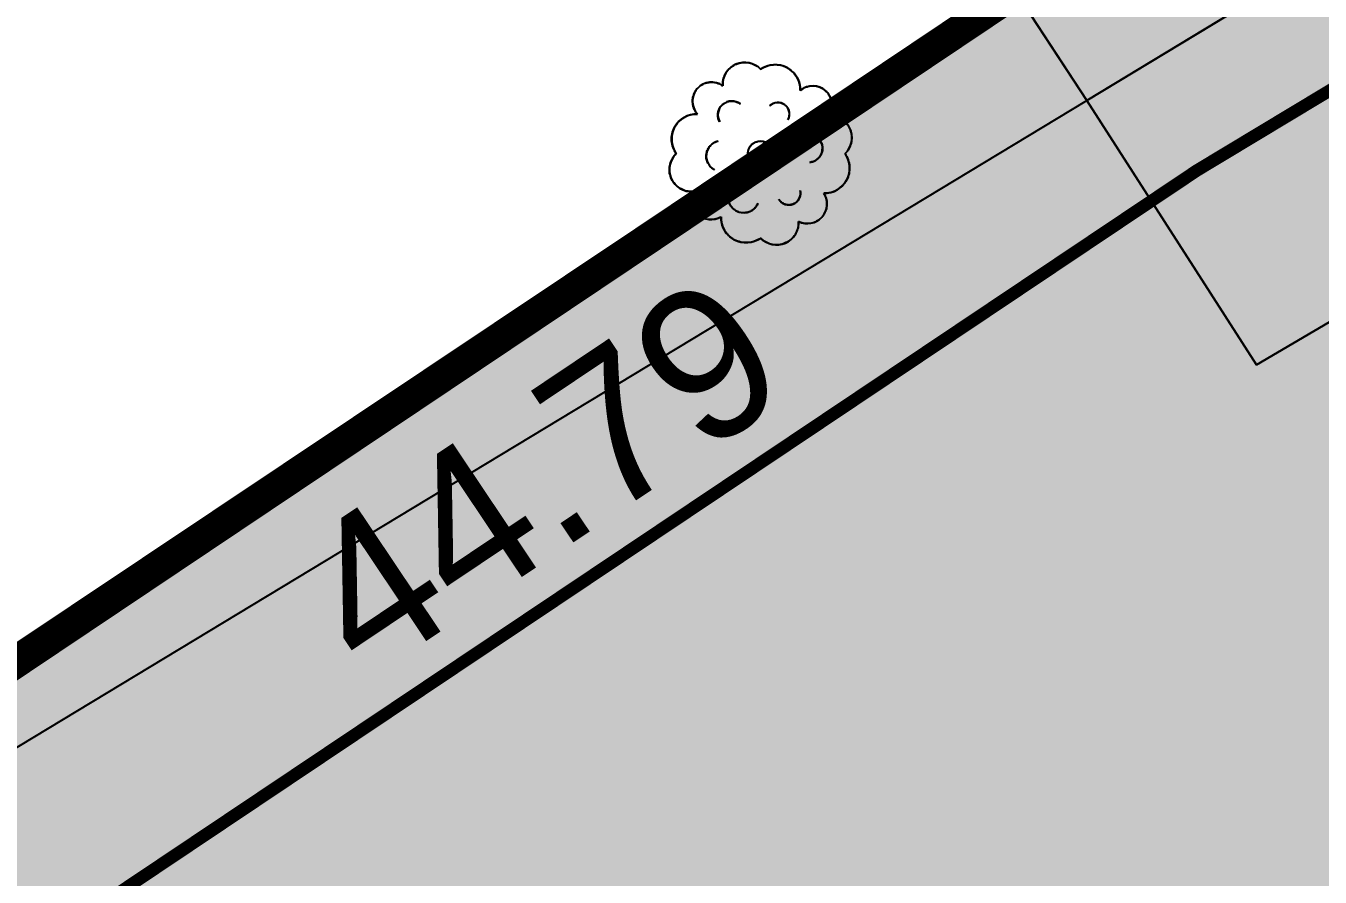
# Model space of a CAD drawing. Header units: metres. Extents: x 394605 to 1395358, y 4171135 to 6406139.
# Drawn here: x 1394385.55 to 1394395.93, y 4172580.49 to 4172587.32 of the extents above; entities that cross this region are included whole.
import ezdxf
from ezdxf.enums import TextEntityAlignment as Align

# ---------------------------------------------------------------- set-up
doc = ezdxf.new("R2010")
doc.units = ezdxf.units.M
doc.header["$LTSCALE"] = 2
doc.linetypes.add('AXES2', pattern=[1.125, 0.75, -0.125, 0.125, -0.125])
for name, color, linetype in [('Arbres_à_enjeux', 6, 'Continuous'), ('C-Voie', 252, 'Continuous'), ('P-Assiette', 14, 'Continuous'), ('T-CLOTURES', 7, 'Continuous'), ('T-COTATIONS', 1, 'Continuous'), ('T-LIMITES', 1, 'Continuous'), ('T-SECTION AH', 3, 'Continuous'), ('T-SECTION AW', 2, 'Continuous'), ('T-VEGETATION', 108, 'Continuous')]:
    doc.layers.add(name, color=color, linetype=linetype)
doc.layers.add('P-Voie', color=250, linetype='Continuous', lineweight=9)
doc.styles.add('Arial 1.0', font='arial.ttf', dxfattribs={"width": 0.99, "height": 0.2})

# ---------------------------------------------------------------- blocks, each defined once
blk = doc.blocks.new('A$C758E7D02')
at = {"color": 104, "linetype": 'Continuous', "lineweight": -3}
blk.add_circle((0, 0), 0.102, dxfattribs=at)
for centre, radius, start, end in [((-0.128, 0.555), 0.177, 43.6812, 183.5855), ((0.116, 0.512), 0.202, 358.447, 125.1815), ((-0.394, 0.421), 0.153, 53.9441, 222.1952), ((0.419, 0.391), 0.153, 325.1331, 131.0062), ((-0.231, 0.31), 0.112, 52.4282, 209.5382), ((-0.512, 0.116), 0.202, 88.447, 215.1815), ((0.137, 0.317), 0.0936, 330.5782, 133.7014), ((0.555, 0.128), 0.177, 313.6812, 93.5855), ((0.382, 0.043), 0.114, 276.61, 88.9556), ((-0.555, -0.128), 0.177, 133.6812, 273.5855), ((-0.312, -0.02), 0.124, 103.6979, 242.3351), ((0.512, -0.116), 0.202, 268.447, 35.1815), ((-0.4, -0.37), 0.159, 155.2129, 300.9263), ((-0.136, -0.351), 0.124, 159.5257, 338.1549), ((0.226, -0.318), 0.0936, 210.5782, 13.7014), ((0.375, -0.404), 0.157, 243.121, 33.0183), ((-0.116, -0.512), 0.202, 178.447, 305.1815), ((0.128, -0.555), 0.177, 223.6812, 3.5855)]:
    blk.add_arc(centre, radius, start, end, dxfattribs=at)
blk = doc.blocks.new('r008')
at = {"layer": 'T-VEGETATION'}
blk.add_blockref('A$C758E7D02', (0, 0), dxfattribs=at)

msp = doc.modelspace()

# ---------------------------------------------------------------- hatches: boundary and pattern name
at = {"layer": 'C-Voie', "transparency": 33554610}
h = msp.add_hatch(color=51, dxfattribs=at)
h.dxf.hatch_style = 1
edge = h.paths.add_edge_path()
edge.add_line((1394107.816, 4172404.968), (1394107.579, 4172404.232))
edge.add_line((1394107.579, 4172404.232), (1394105.606, 4172404.63))
edge.add_line((1394105.606, 4172404.63), (1394105.913, 4172405.582))
edge.add_arc((1394100.202, 4172407.422), 6, 342.135, 432.135)
edge.add_line((1394102.042, 4172413.133), (1394102.656, 4172415.037))
edge.add_arc((1394100.202, 4172407.422), 8, -17.865, 72.135, ccw=False)
h.paths.add_polyline_path([(1394288.427, 4172543.124), (1394287.377, 4172544.826), (1394312.292, 4172560.188), (1394313.342, 4172558.485)])
edge = h.paths.add_edge_path()
edge.add_line((1394322.655, 4172564.227), (1394319.298, 4172562.157))
edge.add_line((1394319.298, 4172562.157), (1394318.277, 4172563.814))
edge.add_line((1394318.277, 4172563.814), (1394321.606, 4172565.929))
edge.add_arc((1394338.399, 4172538.69), 32, 91.2148, 121.6549, ccw=False)
edge.add_line((1394337.721, 4172570.683), (1394344.273, 4172570.822))
edge.add_line((1394344.273, 4172570.822), (1394344.316, 4172568.822))
edge.add_line((1394344.316, 4172568.822), (1394337.763, 4172568.683))
edge.add_arc((1394338.399, 4172538.69), 30, 91.2148, 121.6549)
edge = h.paths.add_edge_path()
edge.add_line((1394549.391, 4172654.185), (1394551.147, 4172651.255))
edge.add_arc((1394540.408, 4172653.638), 11, 302.6712, 347.4905, ccw=False)
edge.add_line((1394546.346, 4172644.378), (1394455.28, 4172585.979))
edge.add_arc((1394449.342, 4172595.239), 11, 253.8711, 302.6712, ccw=False)
edge.add_line((1394446.286, 4172584.672), (1394424.979, 4172590.833))
edge.add_arc((1394414.979, 4172556.25), 36, 73.8711, 123.8184)
edge.add_line((1394394.942, 4172586.159), (1394374.731, 4172572.62))
edge.add_arc((1394363.6, 4172589.236), 20, 271.2148, 303.8184, ccw=False)
edge.add_line((1394364.024, 4172569.24), (1394351.314, 4172568.971))
edge.add_line((1394351.314, 4172568.971), (1394351.272, 4172570.97))
edge.add_line((1394351.272, 4172570.97), (1394363.981, 4172571.24))
edge.add_arc((1394363.6, 4172589.236), 18, 271.2148, 303.3046)
edge.add_line((1394373.483, 4172574.192), (1394395.344, 4172588.785))
edge.add_arc((1394414.979, 4172556.25), 38, 73.8712, 121.1109, ccw=False)
edge.add_line((1394425.535, 4172592.755), (1394446.841, 4172586.593))
edge.add_arc((1394449.342, 4172595.239), 9, 253.8711, 302.6712)
edge.add_line((1394454.2, 4172587.663), (1394545.266, 4172646.062))
edge.add_arc((1394540.408, 4172653.638), 9, 302.6712, 363.4883)
edge = h.paths.add_edge_path()
edge.add_arc((1394090.834, 4172434.082), 7.5, 211.2472, 252.135)
edge.add_line((1394088.533, 4172426.943), (1394104.803, 4172421.699))
edge.add_arc((1394106.644, 4172427.41), 6, 252.135, 340.9951)
edge.add_line((1394112.317, 4172425.456), (1394119.841, 4172448.796))
edge.add_line((1394119.841, 4172448.796), (1394121.745, 4172448.182))
edge.add_line((1394121.745, 4172448.182), (1394114.412, 4172425.431))
edge.add_arc((1394106.798, 4172427.886), 8, 252.135, 342.135, ccw=False)
edge.add_line((1394104.343, 4172420.271), (1394088.073, 4172425.516))
edge.add_arc((1394090.834, 4172434.082), 9, 211.2472, 252.135, ccw=False)
edge.add_line((1394083.139, 4172429.413), (1394076.328, 4172440.639))
edge.add_arc((1394068.634, 4172435.97), 9, 31.2472, 41.0694)
edge.add_line((1394075.419, 4172441.883), (1394065.877, 4172452.833))
edge.add_arc((1394072.662, 4172458.746), 9, 211.2472, 221.0694, ccw=False)
edge.add_line((1394064.967, 4172454.078), (1394062.455, 4172458.219))
edge.add_arc((1394070.149, 4172462.887), 9, 161.8535, 211.2472, ccw=False)
edge.add_line((1394061.597, 4172465.69), (1394062.517, 4172466.292))
edge.add_line((1394062.517, 4172466.292), (1394063.074, 4172465.375))
edge.add_arc((1394070.149, 4172462.887), 7.5, 160.6281, 211.2472)
edge.add_line((1394063.737, 4172458.997), (1394066.25, 4172454.856))
edge.add_arc((1394072.662, 4172458.746), 7.5, 211.2472, 221.0694)
edge.add_line((1394067.007, 4172453.819), (1394076.55, 4172442.868))
edge.add_arc((1394072.882, 4172439.075), 5.277, 26.3498, 45.9668, ccw=False)
edge.add_line((1394077.611, 4172441.417), (1394081.175, 4172435.544))
edge.add_line((1394081.175, 4172435.544), (1394084.422, 4172430.191))
h.paths.add_polyline_path([(1394034.73, 4172404.958), (1394033.938, 4172406.233), (1394056.273, 4172420.091), (1394057.064, 4172418.816)])
h.paths.add_polyline_path([(1394027.991, 4172402.542), (1394028.779, 4172401.272), (1394005.765, 4172386.985), (1394004.997, 4172388.224)])
edge = h.paths.add_edge_path()
edge.add_line((1394248.575, 4172529.854), (1394248.51, 4172531.858))
edge.add_line((1394248.51, 4172531.858), (1394261.581, 4172531.329))
edge.add_arc((1394262.067, 4172543.319), 12, 267.6814, 297.9435)
edge.add_line((1394267.69, 4172532.718), (1394272.896, 4172535.899))
edge.add_line((1394272.896, 4172535.899), (1394284.401, 4172542.984))
edge.add_line((1394284.401, 4172542.984), (1394285.447, 4172541.287))
edge.add_line((1394285.447, 4172541.287), (1394269.414, 4172531.402))
edge.add_arc((1394262.067, 4172543.319), 14, 267.6814, 301.6549, ccw=False)
edge.add_line((1394261.5, 4172529.331), (1394248.575, 4172529.854))
edge = h.paths.add_edge_path()
edge.add_arc((1394245.03, 4172502.044), 29.938, 89.9316, 118.5897, ccw=False)
edge.add_line((1394245.066, 4172531.982), (1394245.15, 4172529.981))
edge.add_arc((1394244.794, 4172503.309), 26.674, 89.2355, 119.1974)
edge.add_line((1394231.782, 4172526.594), (1394230.704, 4172528.331))
h.paths.add_polyline_path([(1394168.129, 4172487.147), (1394167.051, 4172488.884), (1394193.111, 4172505.003), (1394194.165, 4172503.304)])
h.paths.add_polyline_path([(1394414.73, 4172592.163), (1394414.336, 4172592.245), (1394414.359, 4172592.173)], flags=17)
edge = h.paths.add_edge_path()
edge.add_line((1394122.806, 4172451.475), (1394120.894, 4172452.135))
edge.add_arc((1394148.189, 4172443.255), 28.703, 125.4407, 161.9777, ccw=False)
edge.add_line((1394131.545, 4172466.64), (1394147.586, 4172476.753))
edge.add_line((1394147.586, 4172476.753), (1394161.127, 4172485.155))
edge.add_line((1394161.127, 4172485.155), (1394162.181, 4172483.456))
edge.add_line((1394162.181, 4172483.456), (1394134.268, 4172466.134))
edge.add_arc((1394148.504, 4172443.193), 27, 121.8216, 162.135)
h.paths.add_polyline_path([(1394224.756, 4172524.64), (1394225.811, 4172522.941), (1394200.113, 4172506.994), (1394199.059, 4172508.694)])
edge = h.paths.add_edge_path(flags=17)
edge.add_line((1394063.012, 4172422.507), (1394062.221, 4172423.782))
edge.add_line((1394062.221, 4172423.782), (1394068.483, 4172427.668))
edge.add_arc((1394065.056, 4172433.191), 6.5, 301.8205, 351.532)
edge.add_line((1394071.485, 4172432.234), (1394073.056, 4172433.209))
edge.add_arc((1394065.056, 4172433.191), 8, -58.1795, 0.1287, ccw=False)
edge.add_line((1394069.274, 4172426.394), (1394063.012, 4172422.507))
h.paths.add_polyline_path([(1394456.939, 4172456.874), (1394496.31, 4172413.486), (1394495.569, 4172412.071), (1394455.831, 4172455.864)])
edge = h.paths.add_edge_path()
edge.add_line((1394435.44, 4172581.562), (1394435.024, 4172580.121))
edge.add_arc((1394433.218, 4172573.877), 6.5, 73.8711, 163.8711)
edge.add_line((1394426.974, 4172575.683), (1394417.392, 4172542.548))
edge.add_arc((1394426.518, 4172539.909), 9.5, 163.8711, 215.1921)
edge.add_line((1394418.754, 4172534.434), (1394442.265, 4172501.095))
edge.add_arc((1394427.555, 4172490.722), 18, 0.3209, 35.1921, ccw=False)
edge.add_line((1394445.555, 4172490.822), (1394445.655, 4172472.886))
edge.add_arc((1394455.155, 4172472.939), 9.5, 180.3209, 222.3335)
edge.add_line((1394448.133, 4172466.542), (1394453.236, 4172460.94))
edge.add_line((1394453.236, 4172460.94), (1394452.127, 4172459.93))
edge.add_line((1394452.127, 4172459.93), (1394447.024, 4172465.531))
edge.add_arc((1394455.155, 4172472.939), 11, 180.3209, 222.3335, ccw=False)
edge.add_line((1394444.155, 4172472.878), (1394444.055, 4172490.814))
edge.add_arc((1394427.555, 4172490.722), 16.5, 0.3209, 35.1921)
edge.add_line((1394441.039, 4172500.231), (1394417.528, 4172533.57))
edge.add_arc((1394426.518, 4172539.909), 11, 163.8711, 215.1921, ccw=False)
edge.add_line((1394415.951, 4172542.965), (1394425.533, 4172576.1))
edge.add_arc((1394433.218, 4172573.877), 8, 73.8711, 163.8711, ccw=False)
h.paths.add_polyline_path([(1394428.838, 4172520.135), (1394427.611, 4172519.272), (1394423.574, 4172524.99), (1394424.8, 4172525.854)], flags=16)
h = msp.add_hatch(color=256, dxfattribs=at)
h.dxf.hatch_style = 1
edge = h.paths.add_edge_path()
edge.add_line((1394107.579, 4172404.232), (1394107.816, 4172404.968))
edge.add_arc((1394100.202, 4172407.422), 8, 342.135, 432.135)
edge.add_line((1394102.656, 4172415.037), (1394104.343, 4172420.271))
edge.add_arc((1394106.798, 4172427.886), 8, 252.135, 342.135)
edge.add_line((1394114.412, 4172425.431), (1394122.806, 4172451.475))
edge.add_arc((1394148.504, 4172443.193), 27, 121.8216, 162.135, ccw=False)
edge.add_line((1394134.268, 4172466.134), (1394230.618, 4172525.924))
edge.add_arc((1394244.855, 4172502.982), 27, 87.6814, 121.8216, ccw=False)
edge.add_line((1394245.947, 4172529.96), (1394261.5, 4172529.331))
edge.add_arc((1394262.067, 4172543.319), 14, 267.6814, 301.6549)
edge.add_line((1394269.414, 4172531.402), (1394321.568, 4172563.522))
edge.add_line((1394321.568, 4172563.522), (1394322.655, 4172564.227))
edge.add_arc((1394338.399, 4172538.69), 30, 91.2148, 121.6549, ccw=False)
edge.add_line((1394337.763, 4172568.683), (1394364.024, 4172569.24))
edge.add_arc((1394363.6, 4172589.236), 20, 271.2148, 303.8184)
edge.add_line((1394374.731, 4172572.62), (1394393.281, 4172585.046))
edge.add_arc((1394414.962, 4172555.994), 36.251, 73.9589, 126.7339, ccw=False)
edge.add_line((1394424.979, 4172590.833), (1394446.286, 4172584.672))
edge.add_arc((1394449.342, 4172595.239), 11, 253.8711, 302.6712)
edge.add_line((1394455.28, 4172585.979), (1394546.346, 4172644.378))
edge.add_arc((1394540.408, 4172653.638), 11, 302.6712, 348.602)
edge.add_line((1394551.191, 4172651.464), (1394557.94, 4172640.992))
edge.add_arc((1394555.73, 4172630.217), 11, 78.4104, 122.6783)
edge.add_line((1394549.791, 4172639.476), (1394458.519, 4172580.929))
edge.add_line((1394458.519, 4172580.929), (1394458.651, 4172581.146))
edge.add_arc((1394449.302, 4172594.658), 16.431, 253.4419, 304.6809, ccw=False)
edge.add_line((1394444.619, 4172578.908), (1394421.561, 4172585.519))
edge.add_arc((1394414.972, 4172555.912), 30.331, 77.4534, 127.2333)
edge.add_line((1394396.62, 4172580.061), (1394378.07, 4172567.635))
edge.add_arc((1394363.6, 4172589.236), 26, 271.2148, 303.8184, ccw=False)
edge.add_line((1394364.151, 4172563.242), (1394338.435, 4172562.696))
edge.add_arc((1394338.986, 4172536.702), 26, 91.2148, 121.6549)
edge.add_line((1394325.341, 4172558.834), (1394272.563, 4172526.295))
edge.add_arc((1394262.067, 4172543.319), 20, 267.6814, 301.6549, ccw=False)
edge.add_line((1394261.258, 4172523.336), (1394245.704, 4172523.965))
edge.add_arc((1394244.855, 4172502.982), 21, 87.6814, 121.8216)
edge.add_line((1394233.782, 4172520.826), (1394137.432, 4172461.036))
edge.add_arc((1394148.504, 4172443.193), 21, 121.8216, 162.135)
edge.add_line((1394128.517, 4172449.635), (1394120.122, 4172423.591))
edge.add_arc((1394127.737, 4172421.137), 8, 162.135, 252.135)
edge.add_line((1394125.283, 4172413.522), (1394123.595, 4172408.287))
edge.add_arc((1394121.141, 4172400.673), 8, 72.135, 162.135)
edge.add_line((1394113.527, 4172403.127), (1394107.579, 4172404.232))
at = {"layer": 'T-VEGETATION'}
h = msp.add_hatch(dxfattribs=at)
h.set_pattern_fill('AR-CONC', color=84, scale=0.025)
h.set_pattern_definition([(50, (0, 0), (4.554616725, -0.3984771385), [0.47625, -5.23875]), (355, (0, 0), (-0.8810706494, 4.776416072), [0.381, -4.191]), (100.451, (0.3796, -0.033), (3.6735625416, 4.3779171955), [0.40475, -4.45225]), (46.1842, (0, 1.27), (6.776976022, -1.051058198), [0.714375, -7.858125]), (96.6356, (0.565, 1.1824), (5.935105862, 6.185638897), [0.607125, -6.678375]), (351.184, (0, 1.27), (5.935115145, 6.185627947), [0.5715, -6.2865]), (21, (0.635, 0.9525), (3.790371996, -2.556637963), [0.47625, -5.23875]), (326, (0.635, 0.9525), (1.5450507087, 4.604699153), [0.381, -4.191]), (71.4514, (0.951, 0.7394), (5.3354122693, 2.048071443), [0.40475, -4.45225]), (37.5, (0, 0), (0.07721508126, 2.1138759718), [0, -4.1402, 0, -4.2545, 0, -4.206875]), (7.5, (0, 0), (1.6704915628, 2.5045143705), [0, -2.4257, 0, -4.04495, 0, -1.603375]), (327.5, (-1.416, 0), (3.3897648792, -0.1432185998), [0, -1.5875, 0, -4.953, 0, -6.57225]), (317.5, (-2.051, 0), (3.7032295347, 0.6356622758), [0, -2.06375, 0, -3.2893, 0, -4.66725])])
h.paths.add_polyline_path([(1393927.84, 4172307.918), (1393958.527, 4172323.627), (1394358.196, 4172583.126), (1394368.739, 4172566.92), (1394404.239, 4172594.106), (1394421.217, 4172593.554), (1394446.938, 4172609.027), (1394462.155, 4172571.89), (1394427.756, 4172533.31), (1394398.16, 4172507.898), (1394347.588, 4172478.822), (1394332.784, 4172523.595), (1394296.479, 4172507.081), (1394285.958, 4172483.929), (1394295.024, 4172433.323), (1394419.634, 4172480.669), (1394450.579, 4172447.3), (1394434.639, 4172428.681), (1394439.126, 4172400.637), (1394299.836, 4172369.098), (1393930.719, 4172300.034)])

# ---------------------------------------------------------------- linework, layer by layer
at = {"layer": 'Arbres_à_enjeux'}
for points in [[(1394391.138, 4172586.838), (1394391.138, 4172586.85), (1394391.138, 4172586.863), (1394391.139, 4172586.875), (1394391.142, 4172586.887), (1394391.145, 4172586.899), (1394391.149, 4172586.911), (1394391.153, 4172586.922), (1394391.159, 4172586.933), (1394391.165, 4172586.944), (1394391.172, 4172586.954), (1394391.18, 4172586.963), (1394391.188, 4172586.973), (1394391.197, 4172586.981), (1394391.206, 4172586.989), (1394391.216, 4172586.996), (1394391.227, 4172587.002), (1394391.238, 4172587.008), (1394391.249, 4172587.013), (1394391.261, 4172587.017), (1394391.272, 4172587.021), (1394391.285, 4172587.023), (1394391.297, 4172587.025), (1394391.309, 4172587.025), (1394391.321, 4172587.025), (1394391.334, 4172587.024), (1394391.346, 4172587.023), (1394391.358, 4172587.02), (1394391.37, 4172587.017), (1394391.381, 4172587.012), (1394391.392, 4172587.007), (1394391.403, 4172587.001), (1394391.414, 4172586.995), (1394391.424, 4172586.988), (1394391.433, 4172586.98), (1394391.442, 4172586.971)], [(1394391.442, 4172586.971), (1394391.453, 4172586.979), (1394391.466, 4172586.985), (1394391.478, 4172586.991), (1394391.491, 4172586.996), (1394391.505, 4172587.001), (1394391.518, 4172587.004), (1394391.532, 4172587.006), (1394391.546, 4172587.007), (1394391.56, 4172587.008), (1394391.574, 4172587.007), (1394391.587, 4172587.006), (1394391.601, 4172587.003), (1394391.615, 4172587), (1394391.628, 4172586.995), (1394391.641, 4172586.99), (1394391.653, 4172586.984), (1394391.665, 4172586.977), (1394391.677, 4172586.969), (1394391.688, 4172586.96), (1394391.698, 4172586.951), (1394391.708, 4172586.941), (1394391.717, 4172586.93), (1394391.725, 4172586.919), (1394391.733, 4172586.907), (1394391.739, 4172586.895), (1394391.745, 4172586.882), (1394391.75, 4172586.869), (1394391.754, 4172586.856), (1394391.757, 4172586.842), (1394391.759, 4172586.828), (1394391.76, 4172586.814), (1394391.76, 4172586.801)], [(1394390.935, 4172586.612), (1394390.928, 4172586.62), (1394390.922, 4172586.628), (1394390.916, 4172586.637), (1394390.912, 4172586.646), (1394390.907, 4172586.656), (1394390.903, 4172586.666), (1394390.9, 4172586.676), (1394390.898, 4172586.686), (1394390.897, 4172586.696), (1394390.896, 4172586.706), (1394390.895, 4172586.717), (1394390.896, 4172586.727), (1394390.897, 4172586.738), (1394390.899, 4172586.748), (1394390.902, 4172586.758), (1394390.905, 4172586.768), (1394390.909, 4172586.777), (1394390.914, 4172586.787), (1394390.919, 4172586.796), (1394390.925, 4172586.804), (1394390.931, 4172586.813), (1394390.938, 4172586.82), (1394390.946, 4172586.828), (1394390.953, 4172586.834), (1394390.962, 4172586.841), (1394390.971, 4172586.846), (1394390.98, 4172586.851), (1394390.989, 4172586.856), (1394390.999, 4172586.859), (1394391.009, 4172586.862), (1394391.019, 4172586.865), (1394391.03, 4172586.866), (1394391.04, 4172586.867), (1394391.05, 4172586.867), (1394391.061, 4172586.867), (1394391.071, 4172586.866), (1394391.081, 4172586.864), (1394391.091, 4172586.861), (1394391.101, 4172586.858), (1394391.111, 4172586.854), (1394391.12, 4172586.849), (1394391.129, 4172586.844), (1394391.138, 4172586.838)], [(1394391.76, 4172586.801), (1394391.768, 4172586.807), (1394391.777, 4172586.813), (1394391.786, 4172586.819), (1394391.795, 4172586.824), (1394391.805, 4172586.828), (1394391.815, 4172586.831), (1394391.825, 4172586.834), (1394391.835, 4172586.836), (1394391.846, 4172586.837), (1394391.856, 4172586.838), (1394391.867, 4172586.838), (1394391.877, 4172586.837), (1394391.888, 4172586.836), (1394391.898, 4172586.833), (1394391.908, 4172586.83), (1394391.918, 4172586.827), (1394391.928, 4172586.822), (1394391.937, 4172586.817), (1394391.946, 4172586.812), (1394391.954, 4172586.806), (1394391.962, 4172586.799), (1394391.97, 4172586.792), (1394391.977, 4172586.784), (1394391.984, 4172586.775), (1394391.99, 4172586.767), (1394391.995, 4172586.758), (1394392, 4172586.748), (1394392.004, 4172586.738), (1394392.007, 4172586.728), (1394392.01, 4172586.718), (1394392.011, 4172586.708), (1394392.013, 4172586.697), (1394392.013, 4172586.687), (1394392.013, 4172586.676), (1394392.012, 4172586.666), (1394392.01, 4172586.655), (1394392.008, 4172586.645), (1394392.005, 4172586.635), (1394392.001, 4172586.625), (1394391.997, 4172586.616), (1394391.991, 4172586.606), (1394391.986, 4172586.598)], [(1394391.113, 4172586.548), (1394391.109, 4172586.555), (1394391.106, 4172586.562), (1394391.104, 4172586.569), (1394391.102, 4172586.577), (1394391.1, 4172586.584), (1394391.099, 4172586.592), (1394391.098, 4172586.6), (1394391.098, 4172586.607), (1394391.099, 4172586.615), (1394391.1, 4172586.623), (1394391.101, 4172586.63), (1394391.104, 4172586.638), (1394391.106, 4172586.645), (1394391.109, 4172586.652), (1394391.113, 4172586.659), (1394391.117, 4172586.665), (1394391.121, 4172586.672), (1394391.126, 4172586.678), (1394391.131, 4172586.683), (1394391.137, 4172586.688), (1394391.143, 4172586.693), (1394391.149, 4172586.698), (1394391.156, 4172586.702), (1394391.163, 4172586.705), (1394391.17, 4172586.708), (1394391.177, 4172586.711), (1394391.184, 4172586.713), (1394391.192, 4172586.714), (1394391.2, 4172586.715), (1394391.207, 4172586.716), (1394391.215, 4172586.716), (1394391.223, 4172586.715), (1394391.23, 4172586.714), (1394391.238, 4172586.713), (1394391.245, 4172586.71), (1394391.252, 4172586.708), (1394391.26, 4172586.705), (1394391.266, 4172586.701), (1394391.273, 4172586.697), (1394391.279, 4172586.693)], [(1394390.765, 4172586.294), (1394390.757, 4172586.306), (1394390.75, 4172586.318), (1394390.744, 4172586.33), (1394390.739, 4172586.343), (1394390.735, 4172586.357), (1394390.732, 4172586.37), (1394390.729, 4172586.384), (1394390.728, 4172586.398), (1394390.728, 4172586.412), (1394390.728, 4172586.426), (1394390.73, 4172586.44), (1394390.732, 4172586.453), (1394390.736, 4172586.467), (1394390.74, 4172586.48), (1394390.745, 4172586.493), (1394390.752, 4172586.506), (1394390.759, 4172586.518), (1394390.766, 4172586.529), (1394390.775, 4172586.54), (1394390.784, 4172586.551), (1394390.794, 4172586.56), (1394390.805, 4172586.569), (1394390.816, 4172586.577), (1394390.828, 4172586.585), (1394390.841, 4172586.591), (1394390.853, 4172586.597), (1394390.866, 4172586.602), (1394390.88, 4172586.606), (1394390.893, 4172586.609), (1394390.907, 4172586.611), (1394390.921, 4172586.612), (1394390.935, 4172586.612)], [(1394391.514, 4172586.679), (1394391.519, 4172586.683), (1394391.524, 4172586.687), (1394391.529, 4172586.691), (1394391.535, 4172586.694), (1394391.541, 4172586.697), (1394391.547, 4172586.699), (1394391.553, 4172586.701), (1394391.559, 4172586.703), (1394391.566, 4172586.704), (1394391.572, 4172586.705), (1394391.579, 4172586.705), (1394391.585, 4172586.705), (1394391.592, 4172586.704), (1394391.598, 4172586.703), (1394391.604, 4172586.701), (1394391.61, 4172586.699), (1394391.616, 4172586.697), (1394391.622, 4172586.694), (1394391.628, 4172586.691), (1394391.633, 4172586.687), (1394391.638, 4172586.683), (1394391.643, 4172586.679), (1394391.648, 4172586.674), (1394391.652, 4172586.669), (1394391.656, 4172586.664), (1394391.659, 4172586.658), (1394391.662, 4172586.653), (1394391.665, 4172586.647), (1394391.667, 4172586.641), (1394391.669, 4172586.634), (1394391.671, 4172586.628), (1394391.672, 4172586.622), (1394391.672, 4172586.615), (1394391.672, 4172586.609), (1394391.672, 4172586.602), (1394391.671, 4172586.596), (1394391.669, 4172586.589), (1394391.668, 4172586.583), (1394391.666, 4172586.577), (1394391.663, 4172586.571), (1394391.66, 4172586.565)], [(1394391.986, 4172586.598), (1394391.998, 4172586.598), (1394392.01, 4172586.597), (1394392.023, 4172586.596), (1394392.035, 4172586.594), (1394392.047, 4172586.591), (1394392.058, 4172586.587), (1394392.07, 4172586.582), (1394392.081, 4172586.577), (1394392.091, 4172586.57), (1394392.101, 4172586.564), (1394392.111, 4172586.556), (1394392.12, 4172586.548), (1394392.129, 4172586.539), (1394392.137, 4172586.529), (1394392.144, 4172586.519), (1394392.15, 4172586.509), (1394392.156, 4172586.498), (1394392.161, 4172586.487), (1394392.165, 4172586.475), (1394392.168, 4172586.463), (1394392.171, 4172586.451), (1394392.172, 4172586.439), (1394392.173, 4172586.427), (1394392.173, 4172586.414), (1394392.172, 4172586.402), (1394392.17, 4172586.39), (1394392.168, 4172586.378), (1394392.164, 4172586.366), (1394392.16, 4172586.354), (1394392.155, 4172586.343), (1394392.149, 4172586.332), (1394392.143, 4172586.322), (1394392.135, 4172586.312), (1394392.127, 4172586.303), (1394392.119, 4172586.294)], [(1394391.826, 4172586.452), (1394391.834, 4172586.451), (1394391.842, 4172586.45), (1394391.849, 4172586.449), (1394391.857, 4172586.447), (1394391.864, 4172586.444), (1394391.872, 4172586.441), (1394391.878, 4172586.438), (1394391.885, 4172586.434), (1394391.892, 4172586.429), (1394391.898, 4172586.425), (1394391.904, 4172586.419), (1394391.909, 4172586.414), (1394391.914, 4172586.408), (1394391.919, 4172586.401), (1394391.923, 4172586.395), (1394391.926, 4172586.388), (1394391.93, 4172586.381), (1394391.932, 4172586.374), (1394391.935, 4172586.366), (1394391.936, 4172586.358), (1394391.937, 4172586.351), (1394391.938, 4172586.343), (1394391.938, 4172586.335), (1394391.938, 4172586.327), (1394391.937, 4172586.32), (1394391.935, 4172586.312), (1394391.933, 4172586.304), (1394391.931, 4172586.297), (1394391.928, 4172586.29), (1394391.924, 4172586.283), (1394391.92, 4172586.276), (1394391.916, 4172586.27), (1394391.911, 4172586.264), (1394391.906, 4172586.258), (1394391.9, 4172586.252), (1394391.894, 4172586.247), (1394391.888, 4172586.243), (1394391.881, 4172586.239), (1394391.874, 4172586.235), (1394391.867, 4172586.232), (1394391.86, 4172586.229), (1394391.853, 4172586.227), (1394391.845, 4172586.225), (1394391.837, 4172586.224)], [(1394390.898, 4172585.99), (1394390.885, 4172585.99), (1394390.873, 4172585.99), (1394390.861, 4172585.992), (1394390.849, 4172585.994), (1394390.837, 4172585.997), (1394390.825, 4172586.001), (1394390.814, 4172586.006), (1394390.803, 4172586.011), (1394390.792, 4172586.017), (1394390.782, 4172586.024), (1394390.772, 4172586.032), (1394390.763, 4172586.04), (1394390.755, 4172586.049), (1394390.747, 4172586.059), (1394390.739, 4172586.069), (1394390.733, 4172586.079), (1394390.727, 4172586.09), (1394390.722, 4172586.101), (1394390.718, 4172586.113), (1394390.715, 4172586.125), (1394390.712, 4172586.137), (1394390.711, 4172586.149), (1394390.71, 4172586.161), (1394390.71, 4172586.174), (1394390.711, 4172586.186), (1394390.713, 4172586.198), (1394390.715, 4172586.21), (1394390.719, 4172586.222), (1394390.723, 4172586.233), (1394390.728, 4172586.245), (1394390.734, 4172586.256), (1394390.741, 4172586.266), (1394390.748, 4172586.276), (1394390.756, 4172586.285), (1394390.765, 4172586.294)], [(1394391.072, 4172586.164), (1394391.065, 4172586.168), (1394391.058, 4172586.173), (1394391.051, 4172586.178), (1394391.044, 4172586.184), (1394391.038, 4172586.19), (1394391.033, 4172586.197), (1394391.028, 4172586.204), (1394391.023, 4172586.211), (1394391.019, 4172586.218), (1394391.015, 4172586.226), (1394391.012, 4172586.234), (1394391.01, 4172586.242), (1394391.008, 4172586.251), (1394391.006, 4172586.259), (1394391.006, 4172586.268), (1394391.005, 4172586.276), (1394391.006, 4172586.285), (1394391.007, 4172586.294), (1394391.009, 4172586.302), (1394391.011, 4172586.31), (1394391.014, 4172586.319), (1394391.017, 4172586.326), (1394391.021, 4172586.334), (1394391.025, 4172586.342), (1394391.03, 4172586.349), (1394391.036, 4172586.355), (1394391.041, 4172586.362), (1394391.048, 4172586.368), (1394391.054, 4172586.373), (1394391.061, 4172586.378), (1394391.069, 4172586.383), (1394391.076, 4172586.387), (1394391.084, 4172586.39), (1394391.092, 4172586.393), (1394391.1, 4172586.395)], [(1394391.543, 4172586.294), (1394391.543, 4172586.287), (1394391.542, 4172586.28), (1394391.541, 4172586.273), (1394391.539, 4172586.266), (1394391.537, 4172586.259), (1394391.534, 4172586.253), (1394391.531, 4172586.246), (1394391.528, 4172586.24), (1394391.524, 4172586.234), (1394391.519, 4172586.229), (1394391.515, 4172586.223), (1394391.51, 4172586.218), (1394391.504, 4172586.214), (1394391.498, 4172586.21), (1394391.492, 4172586.206), (1394391.486, 4172586.203), (1394391.48, 4172586.2), (1394391.473, 4172586.197), (1394391.466, 4172586.195), (1394391.459, 4172586.194), (1394391.452, 4172586.193), (1394391.445, 4172586.192), (1394391.438, 4172586.192), (1394391.431, 4172586.193), (1394391.424, 4172586.194), (1394391.417, 4172586.195), (1394391.41, 4172586.197), (1394391.404, 4172586.2), (1394391.397, 4172586.203), (1394391.391, 4172586.206), (1394391.385, 4172586.21), (1394391.379, 4172586.214), (1394391.374, 4172586.218), (1394391.369, 4172586.223), (1394391.364, 4172586.229), (1394391.359, 4172586.234), (1394391.355, 4172586.24), (1394391.352, 4172586.246), (1394391.349, 4172586.253), (1394391.346, 4172586.259), (1394391.344, 4172586.266), (1394391.342, 4172586.273), (1394391.341, 4172586.28), (1394391.34, 4172586.287), (1394391.34, 4172586.294), (1394391.34, 4172586.301), (1394391.341, 4172586.308), (1394391.342, 4172586.315), (1394391.344, 4172586.322), (1394391.346, 4172586.329), (1394391.349, 4172586.335), (1394391.352, 4172586.342), (1394391.355, 4172586.348), (1394391.359, 4172586.354), (1394391.364, 4172586.359), (1394391.369, 4172586.364), (1394391.374, 4172586.369), (1394391.379, 4172586.374), (1394391.385, 4172586.378), (1394391.391, 4172586.382), (1394391.397, 4172586.385), (1394391.404, 4172586.388), (1394391.41, 4172586.39), (1394391.417, 4172586.392), (1394391.424, 4172586.394), (1394391.431, 4172586.395), (1394391.438, 4172586.395), (1394391.445, 4172586.395), (1394391.452, 4172586.395), (1394391.459, 4172586.394), (1394391.466, 4172586.392), (1394391.473, 4172586.39), (1394391.48, 4172586.388), (1394391.486, 4172586.385), (1394391.492, 4172586.382), (1394391.498, 4172586.378), (1394391.504, 4172586.374), (1394391.51, 4172586.369), (1394391.515, 4172586.364), (1394391.519, 4172586.359), (1394391.524, 4172586.354), (1394391.528, 4172586.348), (1394391.531, 4172586.342), (1394391.534, 4172586.335), (1394391.537, 4172586.329), (1394391.539, 4172586.322), (1394391.541, 4172586.315), (1394391.542, 4172586.308), (1394391.543, 4172586.301), (1394391.543, 4172586.294)], [(1394392.119, 4172586.294), (1394392.126, 4172586.282), (1394392.133, 4172586.27), (1394392.139, 4172586.257), (1394392.144, 4172586.244), (1394392.148, 4172586.231), (1394392.152, 4172586.217), (1394392.154, 4172586.204), (1394392.155, 4172586.19), (1394392.156, 4172586.176), (1394392.155, 4172586.162), (1394392.153, 4172586.148), (1394392.151, 4172586.134), (1394392.147, 4172586.121), (1394392.143, 4172586.108), (1394392.138, 4172586.095), (1394392.132, 4172586.082), (1394392.125, 4172586.07), (1394392.117, 4172586.059), (1394392.108, 4172586.048), (1394392.099, 4172586.037), (1394392.089, 4172586.028), (1394392.078, 4172586.019), (1394392.067, 4172586.01), (1394392.055, 4172586.003), (1394392.043, 4172585.996), (1394392.03, 4172585.991), (1394392.017, 4172585.986), (1394392.004, 4172585.982), (1394391.99, 4172585.979), (1394391.976, 4172585.977), (1394391.962, 4172585.976), (1394391.948, 4172585.976)], [(1394391.123, 4172585.787), (1394391.114, 4172585.782), (1394391.104, 4172585.777), (1394391.094, 4172585.773), (1394391.083, 4172585.77), (1394391.073, 4172585.768), (1394391.062, 4172585.766), (1394391.051, 4172585.765), (1394391.04, 4172585.765), (1394391.029, 4172585.765), (1394391.018, 4172585.766), (1394391.008, 4172585.768), (1394390.997, 4172585.771), (1394390.987, 4172585.775), (1394390.977, 4172585.779), (1394390.967, 4172585.783), (1394390.957, 4172585.789), (1394390.948, 4172585.795), (1394390.94, 4172585.802), (1394390.932, 4172585.809), (1394390.924, 4172585.817), (1394390.917, 4172585.825), (1394390.91, 4172585.834), (1394390.905, 4172585.843), (1394390.899, 4172585.853), (1394390.895, 4172585.863), (1394390.891, 4172585.873), (1394390.888, 4172585.884), (1394390.886, 4172585.894), (1394390.884, 4172585.905), (1394390.883, 4172585.916), (1394390.883, 4172585.927), (1394390.883, 4172585.938), (1394390.885, 4172585.949), (1394390.887, 4172585.959), (1394390.89, 4172585.97), (1394390.893, 4172585.98), (1394390.898, 4172585.99)], [(1394391.42, 4172585.897), (1394391.417, 4172585.889), (1394391.413, 4172585.881), (1394391.408, 4172585.874), (1394391.403, 4172585.867), (1394391.398, 4172585.861), (1394391.392, 4172585.854), (1394391.386, 4172585.849), (1394391.379, 4172585.843), (1394391.372, 4172585.838), (1394391.365, 4172585.834), (1394391.357, 4172585.83), (1394391.349, 4172585.827), (1394391.341, 4172585.824), (1394391.333, 4172585.822), (1394391.324, 4172585.821), (1394391.316, 4172585.82), (1394391.307, 4172585.819), (1394391.298, 4172585.819), (1394391.29, 4172585.82), (1394391.281, 4172585.822), (1394391.273, 4172585.823), (1394391.265, 4172585.826), (1394391.257, 4172585.829), (1394391.249, 4172585.833), (1394391.242, 4172585.837), (1394391.235, 4172585.842), (1394391.228, 4172585.847), (1394391.221, 4172585.852), (1394391.215, 4172585.858), (1394391.21, 4172585.865), (1394391.204, 4172585.872), (1394391.2, 4172585.879), (1394391.196, 4172585.886), (1394391.192, 4172585.894), (1394391.189, 4172585.902), (1394391.186, 4172585.91), (1394391.184, 4172585.919), (1394391.183, 4172585.927), (1394391.182, 4172585.936), (1394391.182, 4172585.944), (1394391.182, 4172585.953), (1394391.183, 4172585.961), (1394391.185, 4172585.97), (1394391.187, 4172585.978), (1394391.19, 4172585.986)], [(1394391.759, 4172585.998), (1394391.76, 4172585.992), (1394391.761, 4172585.985), (1394391.761, 4172585.979), (1394391.761, 4172585.972), (1394391.761, 4172585.966), (1394391.76, 4172585.96), (1394391.759, 4172585.953), (1394391.757, 4172585.947), (1394391.755, 4172585.941), (1394391.752, 4172585.935), (1394391.749, 4172585.929), (1394391.745, 4172585.924), (1394391.742, 4172585.918), (1394391.737, 4172585.913), (1394391.733, 4172585.909), (1394391.728, 4172585.904), (1394391.723, 4172585.9), (1394391.718, 4172585.897), (1394391.712, 4172585.893), (1394391.706, 4172585.891), (1394391.7, 4172585.888), (1394391.694, 4172585.886), (1394391.688, 4172585.885), (1394391.681, 4172585.883), (1394391.675, 4172585.883), (1394391.668, 4172585.882), (1394391.662, 4172585.883), (1394391.655, 4172585.883), (1394391.649, 4172585.884), (1394391.643, 4172585.886), (1394391.636, 4172585.888), (1394391.63, 4172585.89), (1394391.625, 4172585.893), (1394391.619, 4172585.896), (1394391.613, 4172585.9), (1394391.608, 4172585.904), (1394391.603, 4172585.908), (1394391.599, 4172585.913), (1394391.595, 4172585.918), (1394391.591, 4172585.923), (1394391.587, 4172585.928)], [(1394391.948, 4172585.976), (1394391.954, 4172585.966), (1394391.959, 4172585.957), (1394391.963, 4172585.947), (1394391.967, 4172585.937), (1394391.969, 4172585.926), (1394391.972, 4172585.916), (1394391.973, 4172585.905), (1394391.974, 4172585.894), (1394391.974, 4172585.883), (1394391.973, 4172585.872), (1394391.971, 4172585.862), (1394391.969, 4172585.851), (1394391.966, 4172585.841), (1394391.962, 4172585.831), (1394391.958, 4172585.821), (1394391.952, 4172585.811), (1394391.947, 4172585.802), (1394391.94, 4172585.793), (1394391.933, 4172585.785), (1394391.926, 4172585.777), (1394391.918, 4172585.77), (1394391.909, 4172585.763), (1394391.9, 4172585.757), (1394391.891, 4172585.752), (1394391.881, 4172585.747), (1394391.871, 4172585.743), (1394391.861, 4172585.739), (1394391.851, 4172585.737), (1394391.84, 4172585.735), (1394391.829, 4172585.733), (1394391.818, 4172585.733), (1394391.808, 4172585.733), (1394391.797, 4172585.734), (1394391.786, 4172585.736), (1394391.776, 4172585.738), (1394391.765, 4172585.741), (1394391.755, 4172585.745), (1394391.745, 4172585.75)], [(1394391.441, 4172585.617), (1394391.43, 4172585.609), (1394391.418, 4172585.602), (1394391.405, 4172585.596), (1394391.392, 4172585.591), (1394391.379, 4172585.587), (1394391.365, 4172585.584), (1394391.351, 4172585.582), (1394391.338, 4172585.58), (1394391.324, 4172585.58), (1394391.31, 4172585.581), (1394391.296, 4172585.582), (1394391.282, 4172585.585), (1394391.269, 4172585.588), (1394391.255, 4172585.592), (1394391.242, 4172585.598), (1394391.23, 4172585.604), (1394391.218, 4172585.611), (1394391.206, 4172585.619), (1394391.195, 4172585.627), (1394391.185, 4172585.637), (1394391.175, 4172585.647), (1394391.166, 4172585.657), (1394391.158, 4172585.669), (1394391.151, 4172585.68), (1394391.144, 4172585.693), (1394391.138, 4172585.706), (1394391.134, 4172585.719), (1394391.13, 4172585.732), (1394391.127, 4172585.746), (1394391.125, 4172585.759), (1394391.124, 4172585.773), (1394391.123, 4172585.787)], [(1394391.745, 4172585.75), (1394391.746, 4172585.737), (1394391.745, 4172585.725), (1394391.744, 4172585.713), (1394391.742, 4172585.701), (1394391.738, 4172585.689), (1394391.735, 4172585.677), (1394391.73, 4172585.666), (1394391.724, 4172585.655), (1394391.718, 4172585.644), (1394391.711, 4172585.634), (1394391.704, 4172585.624), (1394391.695, 4172585.615), (1394391.686, 4172585.607), (1394391.677, 4172585.599), (1394391.667, 4172585.592), (1394391.656, 4172585.585), (1394391.645, 4172585.58), (1394391.634, 4172585.575), (1394391.623, 4172585.571), (1394391.611, 4172585.567), (1394391.599, 4172585.565), (1394391.586, 4172585.563), (1394391.574, 4172585.562), (1394391.562, 4172585.562), (1394391.55, 4172585.563), (1394391.537, 4172585.565), (1394391.525, 4172585.568), (1394391.514, 4172585.571), (1394391.502, 4172585.575), (1394391.491, 4172585.581), (1394391.48, 4172585.586), (1394391.47, 4172585.593), (1394391.46, 4172585.6), (1394391.45, 4172585.608), (1394391.441, 4172585.617)]]:
    msp.add_lwpolyline(points, dxfattribs=at)
at = {"layer": 'P-Assiette', "color": 5, "linetype": 'AXES2', "const_width": 0.1, "flags": 128}
msp.add_lwpolyline([(1394250.654, 4172559.258), (1394238.637, 4172577.792), (1394128.405, 4172507.672), (1394147.65, 4172476.793), (1394117.165, 4172457.574), (1394114.068, 4172455.797), (1394097.658, 4172445.551), (1394093.453, 4172442.98), (1394081.175, 4172435.544), (1394062.517, 4172466.292), (1393968.963, 4172405.09), (1393996.164, 4172363.787, 0.245115), (1394041.343, 4172339.839), (1394055.952, 4172341.734), (1394080.92, 4172357.241), (1394099.105, 4172392.611), (1394105.606, 4172404.63), (1394119.773, 4172401.776), (1394107.167, 4172345.152), (1394103.626, 4172329.247), (1394312.242, 4172367.689), (1394314.315, 4172368.062), (1394442.293, 4172391.234), (1394437.662, 4172428.198), (1394453.343, 4172446.106), (1394491.37, 4172404.047), (1394502.24, 4172424.82), (1394517.362, 4172452.739), (1394532.999, 4172481.931), (1394503.977, 4172522.856), (1394480.128, 4172556.744), (1394522.731, 4172583.691), (1394527.85, 4172586.6), (1394576.299, 4172613.245), (1394514.555, 4172706.562), (1394498.29, 4172702.817), (1394473.698, 4172686.986), (1394470.221, 4172684.765), (1394454.085, 4172674.459), (1394450.418, 4172672.06), (1394436.655, 4172694.371), (1394419.88, 4172688.59), (1394411.32, 4172686.32), (1394406.84, 4172688.802), (1394405.474, 4172690.994), (1394390.442, 4172681.436), (1394376.878, 4172702.497), (1394377.092, 4172702.634), (1394376.659, 4172703.314), (1394377.025, 4172704.032), (1394376.89, 4172704.1), (1394384.921, 4172720.034), (1394382.541, 4172721.2, -0.07602), (1394380.919, 4172716.684), (1394378.024, 4172710.916), (1394377.679, 4172711.089, 0.356804), (1394375.356, 4172710.047), (1394374.864, 4172709.078, -0.132894), (1394372.195, 4172706.093), (1394367.47, 4172703.075), (1394370.404, 4172698.363), (1394373.557, 4172700.376), (1394386.599, 4172679.56), (1394379.293, 4172675.117), (1394382.368, 4172670.278), (1394379.08, 4172666.89), (1394371.098, 4172655.396), (1394387.253, 4172629.636), (1394407.668, 4172597.092), (1394370.46, 4172572.154), (1394344.014, 4172618.613), (1394319.658, 4172603.142), (1394312.898, 4172598.837), (1394282.158, 4172579.428), (1394265.736, 4172568.999), (1394261.503, 4172566.294), (1394250.66, 4172559.25)], format="xyb", dxfattribs=at)
at = {"layer": 'P-Assiette', "linetype": 'AXES2', "flags": 128}
msp.add_lwpolyline([(1394250.654, 4172559.258, 0.25, 0.25, 0), (1394238.637, 4172577.792, 0.25, 0.25, 0), (1394128.405, 4172507.672, 0.25, 0.25, 0), (1394147.65, 4172476.793, 0.25, 0.25, 0), (1394117.165, 4172457.574, 0.25, 0.25, 0), (1394114.068, 4172455.797, 0.25, 0.25, 0), (1394097.658, 4172445.551, 0.25, 0.25, 0), (1394093.453, 4172442.98, 0.25, 0.25, 0), (1394081.175, 4172435.544, 0.25, 0.25, 0), (1394062.517, 4172466.292, 0.25, 0.25, 0), (1393968.963, 4172405.09, 0.25, 0.25, 0), (1393996.164, 4172363.787, 0.25, 0.25, 0.245115), (1394041.343, 4172339.839, 0.25, 0.25, 0), (1394055.952, 4172341.734, 0.25, 0.25, 0), (1394080.92, 4172357.241, 0.25, 0.25, 0), (1394099.105, 4172392.611, 0.25, 0.25, 0), (1394105.606, 4172404.63, 0.25, 0.25, 0), (1394119.773, 4172401.776, 0.25, 0.25, 0), (1394107.167, 4172345.152, 0.25, 0.25, 0), (1394103.626, 4172329.247, 0.25, 0.25, 0), (1394312.242, 4172367.689, 0.25, 0.25, 0), (1394314.315, 4172368.062, 0.25, 0.25, 0), (1394442.293, 4172391.234, 0.25, 0.25, 0), (1394437.662, 4172428.198, 0.25, 0.25, 0), (1394453.343, 4172446.106, 0.25, 0.25, 0), (1394491.37, 4172404.047, 0.25, 0.25, 0), (1394502.24, 4172424.82, 0.25, 0.25, 0), (1394517.362, 4172452.739, 0.25, 0.25, 0), (1394532.999, 4172481.931, 0.25, 0.25, 0), (1394503.977, 4172522.856, 0.25, 0.25, 0), (1394480.128, 4172556.744, 0.25, 0.25, 0), (1394522.731, 4172583.691, 0.25, 0.25, 0), (1394527.85, 4172586.6, 0.25, 0.25, 0), (1394576.299, 4172613.245, 0.25, 0.25, 0), (1394514.555, 4172706.562, 0.25, 0.25, 0), (1394498.29, 4172702.817, 0.25, 0.25, 0), (1394473.698, 4172686.986, 0.25, 0.25, 0), (1394470.221, 4172684.765, 0.25, 0.25, 0), (1394454.085, 4172674.459, 0.25, 0.25, 0), (1394450.418, 4172672.06, 0.25, 0.25, 0), (1394437.35, 4172693.232, 0.25, 0.25, 0), (1394376.656, 4172656.711, 0.25, 0.25, 0), (1394371.532, 4172654.691, 0.25, 0.25, 0), (1394387.253, 4172629.636, 0.25, 0.25, 0), (1394407.668, 4172597.092, 0.25, 0.25, 0), (1394370.46, 4172572.154, 0.25, 0.25, 0), (1394344.014, 4172618.613, 0.25, 0.25, 0), (1394319.658, 4172603.142, 0.25, 0.25, 0), (1394312.898, 4172598.837, 0.25, 0.25, 0), (1394282.158, 4172579.428, 0.25, 0.25, 0), (1394265.736, 4172568.999, 0.25, 0.25, 0), (1394261.503, 4172566.294, 0.25, 0.25, 0), (1394250.66, 4172559.25, 0, 0, 0)], format="xyseb", dxfattribs=at)
at = {"layer": 'P-Voie', "ltscale": 0.5, "transparency": 33554687, "const_width": 0.1, "flags": 128}
msp.add_lwpolyline([(1394545.121, 4172666.546), (1394549.621, 4172659.648, -0.416519), (1394546.346, 4172644.378), (1394455.28, 4172585.979, -0.216208), (1394446.286, 4172584.672), (1394424.979, 4172590.833, 0.221453), (1394394.942, 4172586.159), (1394374.731, 4172572.62, -0.143228), (1394364.024, 4172569.24), (1394337.763, 4172568.683, 0.133607), (1394322.655, 4172564.227), (1394302.336, 4172551.7), (1394282.48, 4172539.458), (1394269.414, 4172531.402, -0.149333), (1394261.5, 4172529.331), (1394245.947, 4172529.96, 0.150077), (1394230.618, 4172525.924), (1394134.268, 4172466.134, 0.177737)], format="xyb", dxfattribs=at)
at = {"layer": 'P-Voie', "flags": 128}
msp.add_lwpolyline([(1394088.533, 4172426.943), (1394104.803, 4172421.699, 0.414214), (1394112.355, 4172425.569), (1394120.903, 4172452.089, -0.177737), (1394133.213, 4172467.834), (1394229.564, 4172527.624, -0.150077), (1394246.028, 4172531.959), (1394261.581, 4172531.329, 0.149333), (1394268.364, 4172533.104), (1394281.431, 4172541.16), (1394301.287, 4172553.402), (1394321.606, 4172565.929, -0.133607), (1394337.721, 4172570.683), (1394363.981, 4172571.24, 0.143228), (1394373.618, 4172574.281), (1394393.829, 4172587.821, -0.221453), (1394425.535, 4172592.755), (1394446.841, 4172586.593, 0.216208), (1394454.2, 4172587.663), (1394545.266, 4172646.062, 0.271774), (1394549.391, 4172654.185)], format="xyb", dxfattribs=at)
at = {"layer": 'T-CLOTURES', "flags": 128}
for points in [[(1394375.164, 4172575.483), (1394404.018, 4172594.76)], [(1394375.247, 4172575.358), (1394404.101, 4172594.635)]]:
    msp.add_lwpolyline(points, dxfattribs=at)
at = {"layer": 'T-LIMITES', "const_width": 0.05, "flags": 128}
for points in [[(1394387.247, 4172629.644), (1394407.663, 4172597.1), (1394370.455, 4172572.162), (1394344.009, 4172618.621), (1394319.652, 4172603.15), (1394312.892, 4172598.845), (1394282.152, 4172579.436), (1394265.731, 4172569.007), (1394261.498, 4172566.302), (1394250.654, 4172559.258), (1394238.637, 4172577.792), (1394128.405, 4172507.672)], [(1394387.247, 4172629.644), (1394407.663, 4172597.1), (1394370.455, 4172572.162)]]:
    msp.add_lwpolyline(points, dxfattribs=at)
at = {"layer": 'T-SECTION AH', "color": 45, "flags": 128}
msp.add_lwpolyline([(1394343.98, 4172618.37), (1394333.5, 4172636.75), (1394344.42, 4172642.05), (1394370.26, 4172654.19), (1394407.46, 4172594.83), (1394394.06, 4172586.72), (1394378.65, 4172610.2), (1394356.38, 4172596.63), (1394343.98, 4172618.37)], close=True, dxfattribs=at)
for points in [[(1394568.25, 4172625.06), (1394576.14, 4172613.1), (1394560.37, 4172604.41), (1394536.06, 4172590.8), (1394526.92, 4172585.45), (1394522.81, 4172583.16), (1394467.58, 4172549.02), (1394460.65, 4172562.73), (1394460.65, 4172562.73), (1394444.9, 4172553.05), (1394416.41, 4172596.95), (1394395.42, 4172584.6), (1394394.06, 4172586.72), (1394407.46, 4172594.83), (1394370.26, 4172654.19)], [(1394498.86, 4172392.61), (1394491.14, 4172403.95), (1394453.2, 4172446.13), (1394416.76, 4172486.13), (1394418.25, 4172486.72), (1394436.87, 4172493.51), (1394443.69, 4172496.49), (1394457.51, 4172510.71), (1394467.44, 4172521.7), (1394476.32, 4172532.23), (1394467.58, 4172549.02), (1394460.65, 4172562.73), (1394444.9, 4172553.05), (1394416.41, 4172596.95), (1394395.42, 4172584.6), (1394394.06, 4172586.72), (1394378.65, 4172610.2), (1394356.38, 4172596.63), (1394351.31, 4172593.4), (1394295.51, 4172557.94)], [(1394498.86, 4172392.61), (1394491.14, 4172403.95), (1394453.2, 4172446.13), (1394416.76, 4172486.13), (1394418.25, 4172486.72), (1394436.87, 4172493.51), (1394443.69, 4172496.49), (1394457.51, 4172510.71), (1394467.44, 4172521.7), (1394476.32, 4172532.23), (1394467.58, 4172549.02), (1394460.65, 4172562.73), (1394444.9, 4172553.05), (1394416.41, 4172596.95), (1394395.42, 4172584.6), (1394394.06, 4172586.72), (1394378.65, 4172610.2), (1394356.38, 4172596.63), (1394351.31, 4172593.4), (1394295.51, 4172557.94)], [(1394588.52, 4172183.89), (1394499.08, 4172392.08), (1394491.14, 4172403.95), (1394491.14, 4172403.95), (1394453.2, 4172446.13), (1394416.76, 4172486.13), (1394418.25, 4172486.72), (1394436.87, 4172493.51), (1394443.69, 4172496.49), (1394457.51, 4172510.71), (1394467.44, 4172521.7), (1394476.32, 4172532.23), (1394467.58, 4172549.02), (1394460.65, 4172562.73), (1394444.9, 4172553.05), (1394416.41, 4172596.95), (1394395.42, 4172584.6), (1394394.06, 4172586.72), (1394378.65, 4172610.2), (1394356.38, 4172596.63), (1394351.31, 4172593.4), (1394295.51, 4172557.94)]]:
    msp.add_lwpolyline(points, dxfattribs=at)
at = {"layer": 'T-SECTION AW', "color": 45, "flags": 128}
for points in [[(1394128.47, 4172507.5), (1394238.78, 4172577.57), (1394250.54, 4172558.98), (1394263.95, 4172537.88), (1394295.51, 4172557.94), (1394351.31, 4172593.4), (1394356.38, 4172596.63), (1394378.65, 4172610.2), (1394394.06, 4172586.72), (1394395.42, 4172584.6), (1394416.41, 4172596.95), (1394444.9, 4172553.05), (1394460.65, 4172562.73), (1394467.58, 4172549.02), (1394476.32, 4172532.23), (1394467.44, 4172521.7), (1394457.51, 4172510.71), (1394443.69, 4172496.49), (1394436.87, 4172493.51), (1394418.25, 4172486.72), (1394416.76, 4172486.13), (1394296.91, 4172439.66), (1394293.52, 4172454.63), (1394068.47, 4172325.55)], [(1394588.52, 4172183.89), (1394529.83, 4172320.49), (1394525.35, 4172330.94), (1394499.08, 4172392.08), (1394498.86, 4172392.61), (1394491.14, 4172403.95), (1394453.2, 4172446.13), (1394416.76, 4172486.13), (1394418.25, 4172486.72), (1394436.87, 4172493.51), (1394443.69, 4172496.49), (1394457.51, 4172510.71), (1394467.44, 4172521.7), (1394476.32, 4172532.23), (1394467.58, 4172549.02), (1394460.65, 4172562.73), (1394444.9, 4172553.05), (1394416.41, 4172596.95), (1394395.42, 4172584.6), (1394394.06, 4172586.72), (1394378.65, 4172610.2), (1394356.38, 4172596.63), (1394351.31, 4172593.4), (1394295.51, 4172557.94)], [(1394588.52, 4172183.89), (1394529.83, 4172320.49), (1394525.35, 4172330.94), (1394499.08, 4172392.08), (1394498.86, 4172392.61), (1394491.14, 4172403.95), (1394453.2, 4172446.13), (1394416.76, 4172486.13), (1394418.25, 4172486.72), (1394436.87, 4172493.51), (1394443.69, 4172496.49), (1394457.51, 4172510.71), (1394467.44, 4172521.7), (1394476.32, 4172532.23), (1394467.58, 4172549.02), (1394460.65, 4172562.73), (1394444.9, 4172553.05), (1394416.41, 4172596.95), (1394395.42, 4172584.6), (1394394.06, 4172586.72), (1394378.65, 4172610.2), (1394356.38, 4172596.63), (1394351.31, 4172593.4), (1394295.51, 4172557.94)], [(1394588.52, 4172183.89), (1394529.83, 4172320.49), (1394514.63, 4172355.89), (1394499.08, 4172392.08), (1394491.14, 4172403.95), (1394453.2, 4172446.13), (1394416.73, 4172486.16), (1394436.87, 4172493.51), (1394443.69, 4172496.49), (1394457.51, 4172510.71), (1394467.44, 4172521.7), (1394476.32, 4172532.23), (1394467.58, 4172549.02), (1394460.65, 4172562.73), (1394444.9, 4172553.05), (1394416.41, 4172596.95), (1394395.42, 4172584.6), (1394394.06, 4172586.72), (1394378.65, 4172610.2), (1394356.38, 4172596.63), (1394356.38, 4172596.63), (1394351.31, 4172593.4), (1394295.51, 4172557.94)], [(1394356.38, 4172596.63), (1394370.23, 4172572.32), (1394394.06, 4172586.72)]]:
    msp.add_lwpolyline(points, dxfattribs=at)

# ---------------------------------------------------------------- block references
at = {"layer": 'T-VEGETATION'}
msp.add_blockref('r008', (1394391.442, 4172586.294), dxfattribs=at)

# ---------------------------------------------------------------- texts
at = {"layer": 'T-COTATIONS', "style": 'Arial 1.0', "width": 0.99}
msp.add_text('44.79', height=1.2, rotation=33.8307, dxfattribs=at).set_placement((1394389.337, 4172584.216), align=Align.TOP_CENTER)

doc.saveas('drawing.dxf')
